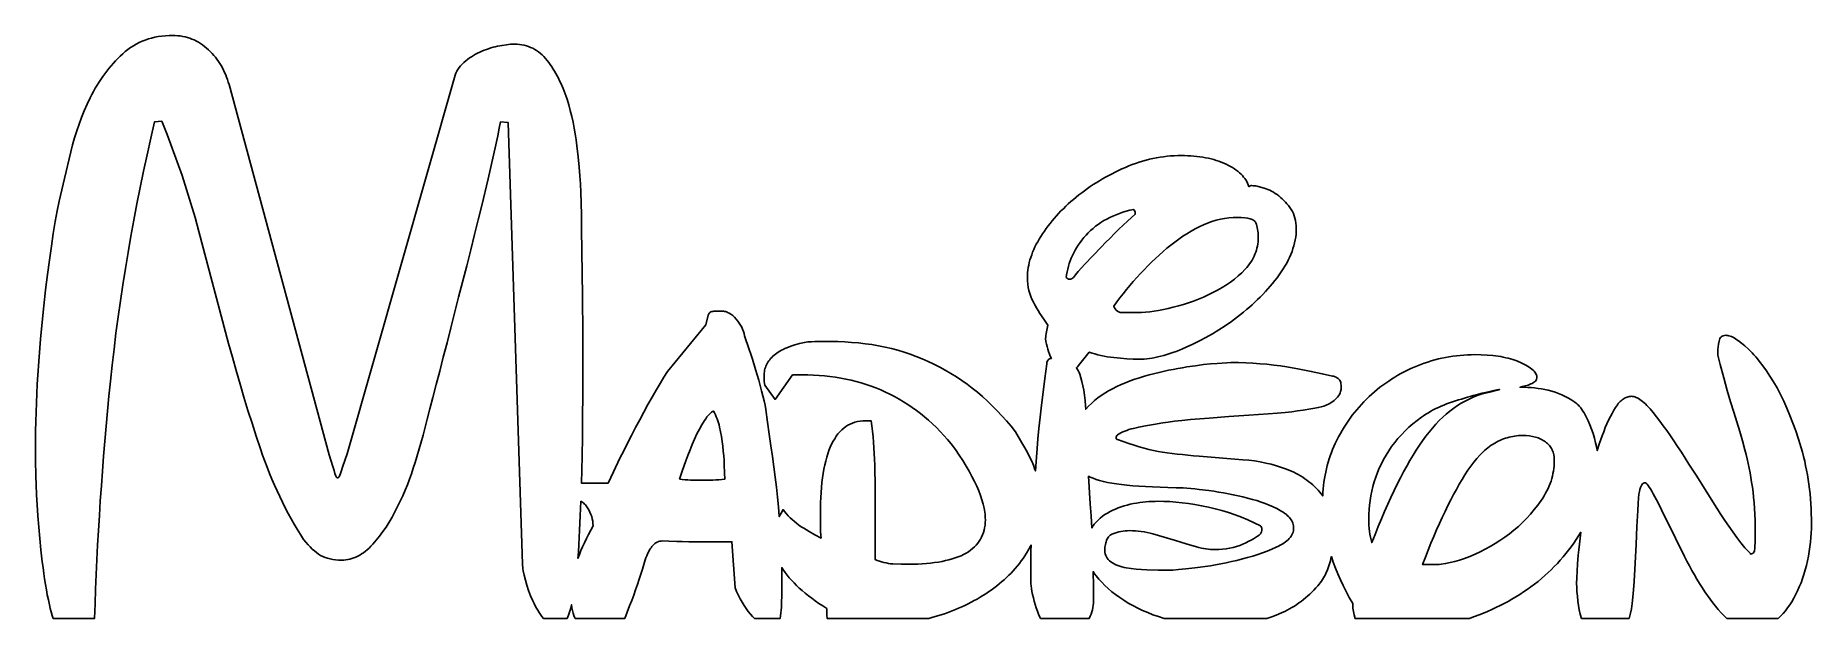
# Model space of a CAD drawing. Extents: x 19 to 240, y 15 to 88.
import ezdxf

# ---------------------------------------------------------------- set-up
doc = ezdxf.new("R2010")
doc.units = 0
doc.layers.add('CAMADA_1', color=18, linetype='CONTINUOUS')

msp = doc.modelspace()

# ---------------------------------------------------------------- linework, layer by layer
at = {"layer": 'CAMADA_1'}
for points in [[(20.72, 15.31), (20.59, 15.71), (20.48, 16.13), (20.36, 16.56), (20.26, 17.01), (20.13, 17.63), (20, 18.26), (19.88, 18.91), (19.76, 19.58), (19.65, 20.26), (19.55, 20.96), (19.46, 21.68), (19.37, 22.42), (19.2, 23.89), (19.06, 25.34), (18.93, 26.76), (18.82, 28.17), (18.73, 29.52), (18.66, 30.8), (18.61, 32.02), (18.57, 33.17), (18.54, 35.09), (18.52, 36.39), (18.53, 37.58), (18.54, 38.76), (18.57, 39.94), (18.6, 41.12), (18.64, 42.28), (18.69, 43.45), (18.75, 44.61), (18.82, 45.76), (18.98, 48.03), (19.16, 50.24), (19.35, 52.37), (19.57, 54.44), (19.79, 56.43), (20.02, 58.33), (20.26, 60.14), (20.51, 61.87), (20.75, 63.49), (21, 64.97), (21.25, 66.31), (21.5, 67.52), (22.16, 70.35), (22.94, 73.67), (23.16, 74.56), (23.4, 75.43), (23.67, 76.3), (23.96, 77.15), (24.28, 78), (24.62, 78.83), (24.98, 79.65), (25.36, 80.46), (25.57, 80.86), (25.78, 81.25), (25.99, 81.64), (26.21, 82.01), (26.44, 82.38), (26.68, 82.74), (26.92, 83.1), (27.17, 83.45), (27.43, 83.79), (27.7, 84.12), (27.97, 84.45), (28.25, 84.76), (28.53, 85.07), (28.82, 85.38), (29.12, 85.67), (29.43, 85.96), (29.74, 86.24), (30.07, 86.5), (30.4, 86.74), (30.75, 86.96), (31.1, 87.17), (31.47, 87.35), (31.84, 87.52), (32.23, 87.67), (32.63, 87.81), (33.03, 87.92), (33.45, 88.02), (33.87, 88.1), (34.31, 88.16), (34.75, 88.21), (35.21, 88.23), (35.68, 88.24), (35.99, 88.24), (36.31, 88.22), (36.62, 88.18), (36.92, 88.13), (37.22, 88.07), (37.51, 87.99), (37.8, 87.9), (38.08, 87.8), (38.36, 87.68), (38.63, 87.55), (38.89, 87.4), (39.15, 87.24), (39.41, 87.06), (39.65, 86.88), (39.9, 86.67), (40.14, 86.46), (40.37, 86.23), (40.59, 86), (40.8, 85.76), (41, 85.52), (41.2, 85.27), (41.38, 85.01), (41.56, 84.75), (41.72, 84.48), (41.88, 84.2), (42.03, 83.92), (42.16, 83.63), (42.29, 83.34), (42.41, 83.04), (42.52, 82.73), (42.62, 82.42), (42.71, 82.1), (55.21, 35.8), (55.69, 34.32), (55.85, 33.82), (55.95, 33.47), (56.03, 33.23), (56.07, 33.14), (56.11, 33.06), (56.15, 33), (56.2, 32.96), (56.25, 32.93), (56.3, 32.92), (56.34, 32.93), (56.39, 32.96), (56.44, 33), (56.48, 33.06), (56.52, 33.14), (56.57, 33.23), (56.64, 33.47), (56.75, 33.83), (56.93, 34.35), (57.49, 35.9), (70.87, 82.99), (70.95, 83.26), (71.06, 83.52), (71.18, 83.76), (71.32, 84), (71.47, 84.24), (71.65, 84.46), (71.85, 84.67), (72.06, 84.87), (72.29, 85.07), (72.52, 85.25), (72.76, 85.43), (73, 85.59), (73.25, 85.75), (73.51, 85.89), (73.77, 86.03), (74.04, 86.16), (74.32, 86.28), (74.59, 86.39), (74.87, 86.5), (75.14, 86.59), (75.42, 86.68), (75.71, 86.77), (75.99, 86.84), (76.27, 86.9), (76.83, 87.01), (77.38, 87.09), (77.9, 87.14), (78.15, 87.15), (78.4, 87.15), (78.71, 87.14), (79.01, 87.12), (79.3, 87.08), (79.59, 87.03), (79.87, 86.95), (80.14, 86.87), (80.4, 86.76), (80.66, 86.64), (80.91, 86.51), (81.15, 86.36), (81.39, 86.19), (81.62, 86.01), (81.84, 85.81), (82.06, 85.6), (82.27, 85.37), (82.47, 85.12), (82.66, 84.86), (82.85, 84.6), (83.04, 84.33), (83.22, 84.05), (83.39, 83.77), (83.56, 83.48), (83.72, 83.19), (83.88, 82.89), (84.03, 82.58), (84.18, 82.27), (84.46, 81.63), (84.71, 80.96), (84.95, 80.26), (85.16, 79.55), (85.36, 78.84), (85.54, 78.12), (85.7, 77.4), (85.85, 76.67), (85.98, 75.94), (86.09, 75.2), (86.19, 74.46), (86.34, 73.05), (86.47, 71.79), (86.57, 70.67), (86.63, 69.7), (86.68, 68.61), (86.72, 67.3), (86.75, 65.78), (86.78, 64.05), (86.88, 55.68), (86.92, 50.84), (86.93, 45.76), (86.92, 43.18), (86.9, 40.62), (86.87, 38.09), (86.83, 35.6), (86.79, 33.9), (86.75, 32.25), (86.81, 32.25), (90.08, 32.25), (90.75, 33.67), (91.57, 35.37), (92.03, 36.3), (92.5, 37.24), (92.99, 38.2), (93.51, 39.19), (94.03, 40.17), (94.55, 41.13), (95.07, 42.08), (95.59, 43), (96.1, 43.89), (96.59, 44.73), (97.06, 45.5), (97.52, 46.23), (102.28, 52.07), (102.58, 53.26), (102.68, 53.44), (102.73, 53.51), (102.79, 53.57), (102.84, 53.62), (102.9, 53.66), (102.96, 53.69), (103.02, 53.71), (103.16, 53.73), (103.31, 53.75), (103.67, 53.76), (104.26, 53.76), (104.38, 53.76), (104.51, 53.74), (104.63, 53.73), (104.75, 53.7), (104.87, 53.66), (104.98, 53.62), (105.1, 53.57), (105.22, 53.51), (105.44, 53.37), (105.67, 53.2), (105.88, 53), (106.1, 52.77), (106.3, 52.52), (106.48, 52.27), (106.64, 52.01), (106.78, 51.75), (106.9, 51.49), (107, 51.23), (107.08, 50.96), (107.14, 50.69), (107.73, 48.95), (107.93, 48.37), (108.13, 47.76), (108.52, 46.47), (108.91, 45.14), (109.27, 43.8), (109.43, 43.15), (109.58, 42.55), (109.7, 41.98), (109.81, 41.47), (110.01, 39.87), (110.21, 38.36), (110.41, 36.92), (110.61, 35.57), (110.8, 34.27), (110.97, 32.99), (111.12, 31.74), (111.25, 30.51), (111.37, 29.28), (111.47, 28.06), (111.7, 28.5), (111.95, 28.95), (112.15, 28.68), (112.37, 28.42), (112.6, 28.16), (112.84, 27.92), (113.09, 27.68), (113.36, 27.45), (113.64, 27.23), (113.93, 27.01), (114.23, 26.8), (114.55, 26.6), (114.88, 26.39), (115.22, 26.18), (115.94, 25.78), (116.71, 25.38), (116.66, 25.77), (116.63, 26.15), (116.61, 26.51), (116.61, 26.86), (116.61, 28.35), (116.61, 29.07), (116.63, 29.77), (116.66, 30.44), (116.7, 31.09), (116.75, 31.72), (116.81, 32.33), (116.88, 32.91), (116.96, 33.47), (117.05, 34.01), (117.16, 34.52), (117.28, 35.01), (117.4, 35.48), (117.54, 35.93), (117.69, 36.35), (117.85, 36.75), (118.02, 37.13), (118.2, 37.48), (118.4, 37.81), (118.6, 38.12), (118.81, 38.4), (119.04, 38.67), (119.28, 38.91), (119.53, 39.12), (119.79, 39.32), (120.06, 39.49), (120.34, 39.64), (120.63, 39.76), (120.93, 39.87), (121.25, 39.95), (121.57, 40), (121.91, 40.04), (122.26, 40.05), (122.95, 40.05), (123.05, 39.4), (123.13, 38.74), (123.2, 38.06), (123.26, 37.37), (123.31, 36.67), (123.35, 35.96), (123.38, 35.24), (123.4, 34.5), (123.44, 31.62), (123.45, 28.95), (123.45, 22.7), (123.72, 22.58), (124, 22.48), (124.27, 22.39), (124.55, 22.32), (124.83, 22.26), (125.11, 22.21), (125.39, 22.17), (125.68, 22.16), (126.73, 22.12), (127.61, 22.11), (128.2, 22.11), (128.78, 22.13), (129.33, 22.15), (129.87, 22.19), (130.38, 22.24), (130.88, 22.3), (131.36, 22.37), (131.82, 22.45), (132.26, 22.55), (132.68, 22.65), (133.09, 22.76), (133.47, 22.89), (133.84, 23.02), (134.19, 23.17), (134.51, 23.33), (134.82, 23.49), (135.12, 23.67), (135.39, 23.86), (135.64, 24.06), (135.88, 24.27), (136.09, 24.5), (136.29, 24.73), (136.47, 24.97), (136.63, 25.23), (136.77, 25.49), (136.89, 25.77), (136.99, 26.06), (137.08, 26.36), (137.14, 26.67), (137.19, 26.99), (137.22, 27.32), (137.23, 27.66), (137.22, 27.89), (137.21, 28.12), (137.19, 28.36), (137.16, 28.61), (137.12, 28.86), (137.08, 29.11), (136.96, 29.63), (136.81, 30.16), (136.63, 30.72), (136.41, 31.28), (136.16, 31.87), (135.88, 32.47), (135.56, 33.09), (135.21, 33.73), (134.83, 34.39), (134.41, 35.06), (133.96, 35.75), (133.48, 36.45), (132.97, 37.17), (132.51, 37.71), (132.06, 38.22), (131.59, 38.72), (131.11, 39.2), (130.63, 39.66), (130.14, 40.11), (129.63, 40.54), (129.12, 40.95), (128.61, 41.34), (128.08, 41.72), (127.54, 42.09), (127, 42.43), (126.45, 42.76), (125.88, 43.07), (125.31, 43.37), (124.74, 43.64), (124.15, 43.9), (123.55, 44.15), (122.95, 44.38), (122.34, 44.59), (121.72, 44.78), (121.09, 44.96), (120.45, 45.12), (119.8, 45.26), (119.15, 45.39), (118.49, 45.5), (117.81, 45.59), (117.13, 45.67), (116.45, 45.72), (115.75, 45.77), (115.04, 45.79), (114.33, 45.8), (113.14, 45.8), (110.96, 42.73), (109.67, 44.51), (109.62, 44.73), (109.59, 44.98), (109.57, 45.27), (109.57, 45.6), (109.57, 45.8), (109.59, 45.99), (109.61, 46.18), (109.65, 46.36), (109.69, 46.54), (109.75, 46.72), (109.81, 46.89), (109.88, 47.06), (109.97, 47.22), (110.06, 47.38), (110.17, 47.54), (110.28, 47.69), (110.4, 47.84), (110.54, 47.98), (110.68, 48.12), (110.83, 48.25), (111, 48.38), (111.17, 48.51), (111.35, 48.64), (111.54, 48.75), (111.75, 48.87), (111.96, 48.98), (112.18, 49.09), (112.41, 49.19), (112.91, 49.38), (113.44, 49.56), (114.01, 49.72), (114.62, 49.86), (115.06, 49.91), (115.49, 49.94), (115.91, 49.96), (116.31, 49.96), (117.9, 49.96), (118.78, 49.95), (119.66, 49.92), (120.52, 49.86), (121.38, 49.79), (122.22, 49.69), (123.06, 49.57), (123.88, 49.42), (124.69, 49.26), (125.5, 49.07), (126.29, 48.86), (127.07, 48.63), (127.84, 48.37), (128.6, 48.1), (129.34, 47.8), (130.08, 47.48), (130.81, 47.14), (131.53, 46.77), (132.23, 46.39), (132.93, 45.98), (133.61, 45.55), (134.29, 45.1), (134.95, 44.62), (135.6, 44.13), (136.24, 43.61), (136.87, 43.07), (137.49, 42.5), (138.1, 41.92), (138.7, 41.31), (139.29, 40.68), (139.87, 40.03), (140.44, 39.36), (141, 38.66), (141.81, 37.27), (142.17, 36.65), (142.48, 36.08), (142.76, 35.54), (143.02, 35.01), (143.24, 34.48), (143.42, 33.95), (143.48, 33.77), (143.61, 35.51), (143.69, 36.59), (143.8, 37.78), (143.93, 39.08), (144.08, 40.48), (144.25, 41.99), (144.44, 43.61), (144.66, 45.33), (144.9, 47.16), (144.93, 47.32), (144.97, 47.46), (145.02, 47.58), (145.09, 47.67), (145.17, 47.75), (145.26, 47.8), (145.36, 47.84), (145.48, 47.85), (145.35, 48.12), (145.23, 48.4), (145.12, 48.7), (145.02, 49), (144.94, 49.32), (144.87, 49.64), (144.81, 49.98), (144.76, 50.33), (144.77, 50.53), (144.79, 50.73), (144.82, 50.95), (144.86, 51.17), (145.06, 52.01), (144.54, 52.75), (144.06, 53.47), (143.83, 53.83), (143.62, 54.19), (143.42, 54.54), (143.23, 54.89), (143.05, 55.24), (142.9, 55.6), (142.77, 55.97), (142.67, 56.35), (142.59, 56.74), (142.53, 57.14), (142.49, 57.54), (142.48, 57.96), (142.49, 58.27), (142.51, 58.58), (142.54, 58.9), (142.59, 59.21), (142.65, 59.53), (142.72, 59.85), (142.81, 60.17), (142.9, 60.49), (143.02, 60.81), (143.14, 61.13), (143.28, 61.46), (143.43, 61.79), (143.6, 62.12), (143.77, 62.45), (143.96, 62.78), (144.17, 63.11), (144.38, 63.45), (144.61, 63.78), (144.84, 64.1), (145.08, 64.42), (145.32, 64.74), (145.58, 65.06), (145.84, 65.37), (146.11, 65.68), (146.39, 65.98), (146.68, 66.29), (146.98, 66.58), (147.28, 66.88), (147.59, 67.17), (147.91, 67.46), (148.24, 67.74), (148.58, 68.02), (148.92, 68.3), (149.27, 68.57), (149.63, 68.83), (149.99, 69.09), (150.35, 69.34), (150.72, 69.59), (151.1, 69.83), (151.48, 70.07), (151.87, 70.3), (152.26, 70.52), (152.66, 70.74), (153.06, 70.95), (153.47, 71.16), (153.88, 71.36), (154.3, 71.55), (154.73, 71.74), (155.15, 71.92), (155.58, 72.09), (156.01, 72.24), (156.45, 72.39), (156.88, 72.52), (157.31, 72.65), (157.75, 72.76), (158.18, 72.85), (158.62, 72.94), (159.06, 73.02), (159.5, 73.08), (159.94, 73.13), (160.38, 73.17), (160.83, 73.2), (161.27, 73.22), (161.72, 73.23), (162.12, 73.22), (162.52, 73.21), (162.91, 73.19), (163.29, 73.16), (163.67, 73.12), (164.04, 73.07), (164.4, 73.02), (164.75, 72.95), (165.1, 72.88), (165.44, 72.8), (165.77, 72.71), (166.09, 72.61), (166.41, 72.51), (166.72, 72.39), (167.02, 72.27), (167.32, 72.14), (167.6, 72), (167.87, 71.85), (168.13, 71.71), (168.37, 71.55), (168.59, 71.4), (168.81, 71.23), (169, 71.07), (169.19, 70.9), (169.36, 70.72), (169.51, 70.54), (169.65, 70.36), (169.78, 70.17), (169.89, 69.97), (169.99, 69.77), (170.07, 69.57), (170.14, 69.36), (170.23, 69.37), (170.26, 69.39), (170.29, 69.41), (170.32, 69.43), (170.38, 69.45), (170.45, 69.46), (170.54, 69.46), (170.69, 69.45), (170.86, 69.44), (171.03, 69.42), (171.22, 69.38), (171.63, 69.29), (172.08, 69.16), (172.31, 69.08), (172.54, 68.99), (172.77, 68.88), (173, 68.77), (173.23, 68.64), (173.46, 68.49), (173.69, 68.34), (173.91, 68.17), (174.13, 67.99), (174.34, 67.8), (174.54, 67.61), (174.74, 67.4), (174.93, 67.19), (175.11, 66.96), (175.28, 66.73), (175.45, 66.49), (175.6, 66.23), (175.73, 65.96), (175.84, 65.69), (175.93, 65.39), (176, 65.09), (176.05, 64.78), (176.08, 64.45), (176.09, 64.11), (176.08, 63.75), (176.06, 63.39), (176.02, 63.03), (175.96, 62.67), (175.88, 62.3), (175.79, 61.94), (175.68, 61.58), (175.56, 61.22), (175.42, 60.86), (175.26, 60.49), (175.08, 60.13), (174.89, 59.77), (174.68, 59.4), (174.46, 59.04), (174.22, 58.67), (173.96, 58.31), (173.69, 57.94), (173.41, 57.58), (173.13, 57.23), (172.83, 56.88), (172.53, 56.54), (172.23, 56.2), (171.91, 55.86), (171.59, 55.53), (171.26, 55.2), (170.93, 54.88), (170.58, 54.57), (170.23, 54.25), (169.87, 53.95), (169.51, 53.64), (169.13, 53.35), (168.75, 53.05), (167.98, 52.48), (167.2, 51.94), (166.41, 51.42), (165.61, 50.93), (164.8, 50.47), (163.98, 50.03), (163.15, 49.62), (162.31, 49.24), (161.89, 49.05), (161.48, 48.89), (161.08, 48.73), (160.68, 48.58), (160.29, 48.45), (159.91, 48.33), (159.53, 48.22), (159.16, 48.12), (158.8, 48.03), (158.45, 47.96), (158.1, 47.89), (157.76, 47.84), (157.42, 47.8), (157.09, 47.77), (156.77, 47.75), (156.46, 47.75), (155.71, 47.76), (154.92, 47.8), (154.12, 47.86), (153.29, 47.95), (152.87, 48), (152.46, 48.06), (152.07, 48.14), (151.68, 48.22), (151.3, 48.31), (150.93, 48.41), (150.57, 48.52), (150.22, 48.64), (148.88, 46.95), (148.75, 46.81), (148.61, 46.68), (148.75, 46.48), (148.86, 46.27), (148.95, 46.08), (149.03, 45.87), (149.18, 45.44), (149.31, 44.96), (149.43, 44.43), (149.54, 43.87), (149.62, 43.26), (149.7, 42.6), (149.75, 41.9), (149.77, 41.49), (150.11, 41.87), (150.48, 42.23), (150.87, 42.57), (151.28, 42.9), (151.7, 43.22), (152.15, 43.51), (152.62, 43.79), (153.11, 44.06), (153.65, 44.32), (154.2, 44.57), (154.76, 44.81), (155.33, 45.04), (155.91, 45.25), (156.5, 45.44), (157.11, 45.62), (157.72, 45.79), (158.94, 46.09), (160.14, 46.36), (160.72, 46.48), (161.3, 46.59), (161.87, 46.69), (162.43, 46.78), (163.5, 46.94), (164.49, 47.07), (165.39, 47.16), (166.2, 47.23), (167.4, 47.3), (167.93, 47.33), (168.87, 47.32), (169.78, 47.29), (170.68, 47.25), (171.56, 47.19), (172.43, 47.11), (173.28, 47.02), (174.11, 46.91), (174.92, 46.78), (176.49, 46.51), (177.96, 46.23), (179.34, 45.94), (180.62, 45.64), (180.74, 45.61), (180.86, 45.58), (180.97, 45.54), (181.07, 45.49), (181.16, 45.44), (181.25, 45.38), (181.34, 45.32), (181.42, 45.25), (181.48, 45.16), (181.55, 45.07), (181.6, 44.95), (181.64, 44.82), (181.67, 44.68), (181.69, 44.52), (181.71, 44.35), (181.71, 44.16), (181.68, 43.94), (181.63, 43.73), (181.56, 43.54), (181.48, 43.35), (181.38, 43.18), (181.26, 43.01), (181.12, 42.86), (180.97, 42.72), (180.81, 42.59), (180.64, 42.46), (180.46, 42.34), (180.29, 42.23), (180.11, 42.13), (179.92, 42.04), (179.73, 41.95), (179.53, 41.88), (179.21, 41.78), (178.83, 41.69), (178.39, 41.61), (177.9, 41.53), (176.97, 41.39), (176.26, 41.28), (175.55, 41.18), (174.7, 41.09), (173.71, 41.01), (172.59, 40.93), (170.18, 40.77), (167.68, 40.59), (165.22, 40.39), (162.88, 40.19), (161.8, 40.09), (160.87, 39.99), (160.07, 39.89), (159.41, 39.79), (158.25, 39.6), (157.25, 39.42), (156.41, 39.25), (155.74, 39.1), (155.45, 39.02), (155.17, 38.94), (154.9, 38.85), (154.65, 38.75), (154.41, 38.65), (154.18, 38.54), (153.96, 38.43), (153.76, 38.31), (153.67, 38.21), (153.61, 38.11), (153.57, 38.01), (153.56, 37.91), (153.57, 37.82), (153.59, 37.79), (153.61, 37.76), (153.63, 37.74), (153.67, 37.72), (153.76, 37.71), (154.46, 37.45), (155.15, 37.21), (155.81, 36.99), (156.46, 36.79), (157.08, 36.62), (157.68, 36.47), (158.26, 36.33), (158.81, 36.22), (159.37, 36.13), (159.95, 36.04), (160.56, 35.95), (161.19, 35.88), (161.85, 35.81), (162.53, 35.74), (163.24, 35.68), (163.97, 35.63), (169.42, 35.18), (170.16, 35.11), (170.88, 35.02), (171.58, 34.9), (172.27, 34.76), (172.94, 34.6), (173.6, 34.42), (174.24, 34.22), (174.87, 33.99), (175.18, 33.87), (175.48, 33.74), (175.77, 33.61), (176.06, 33.46), (176.34, 33.31), (176.62, 33.15), (176.89, 32.98), (177.15, 32.8), (177.41, 32.62), (177.66, 32.43), (177.9, 32.23), (178.14, 32.02), (178.38, 31.81), (178.6, 31.59), (178.82, 31.36), (179.04, 31.12), (179.22, 30.89), (179.4, 30.65), (179.42, 31.09), (179.46, 31.52), (179.5, 31.96), (179.55, 32.38), (179.61, 32.81), (179.69, 33.23), (179.77, 33.64), (179.86, 34.05), (179.97, 34.46), (180.08, 34.87), (180.2, 35.27), (180.34, 35.67), (180.48, 36.06), (180.63, 36.45), (180.8, 36.83), (180.97, 37.22), (181.17, 37.63), (181.38, 38.04), (181.6, 38.45), (181.83, 38.85), (182.06, 39.24), (182.31, 39.62), (182.56, 39.99), (182.82, 40.36), (183.09, 40.73), (183.36, 41.08), (183.65, 41.43), (183.94, 41.77), (184.24, 42.1), (184.54, 42.43), (184.86, 42.75), (185.19, 43.07), (185.52, 43.37), (185.85, 43.67), (186.2, 43.96), (186.55, 44.24), (186.9, 44.51), (187.27, 44.77), (187.64, 45.02), (188.01, 45.27), (188.39, 45.51), (188.78, 45.74), (189.17, 45.96), (189.57, 46.17), (189.98, 46.37), (190.39, 46.57), (190.81, 46.75), (191.23, 46.93), (191.66, 47.1), (192.09, 47.26), (192.53, 47.4), (192.96, 47.54), (193.4, 47.66), (193.85, 47.78), (194.29, 47.88), (194.74, 47.97), (195.19, 48.05), (195.64, 48.12), (196.1, 48.18), (196.56, 48.23), (197.02, 48.27), (197.48, 48.3), (197.95, 48.31), (198.42, 48.32), (199.2, 48.31), (199.94, 48.27), (200.65, 48.21), (201.32, 48.12), (201.64, 48.07), (201.96, 48.01), (202.27, 47.94), (202.57, 47.87), (202.86, 47.8), (203.14, 47.71), (203.41, 47.62), (203.67, 47.53), (204.26, 47.26), (204.52, 47.12), (204.76, 46.99), (204.98, 46.86), (205.18, 46.74), (205.37, 46.61), (205.53, 46.49), (205.68, 46.36), (205.8, 46.24), (205.91, 46.12), (206, 46), (206.07, 45.89), (206.11, 45.77), (206.14, 45.66), (206.15, 45.54), (206.14, 45.4), (206.11, 45.26), (206.05, 45.14), (205.97, 45.02), (205.86, 44.92), (205.73, 44.82), (205.58, 44.73), (205.41, 44.65), (205.05, 44.51), (204.7, 44.4), (204.38, 44.32), (204.07, 44.25), (204.17, 44.25), (204.59, 44.25), (205.02, 44.23), (205.44, 44.2), (205.87, 44.16), (206.3, 44.1), (206.73, 44.03), (207.16, 43.95), (207.59, 43.86), (208.02, 43.75), (208.45, 43.62), (208.87, 43.46), (209.29, 43.29), (209.7, 43.09), (210.11, 42.87), (210.51, 42.63), (210.91, 42.37), (211.06, 42.26), (211.21, 42.14), (211.35, 42), (211.49, 41.84), (211.64, 41.66), (211.78, 41.47), (211.91, 41.26), (212.05, 41.03), (212.32, 40.55), (212.56, 40.05), (212.79, 39.54), (212.99, 39), (213.18, 38.45), (213.35, 37.87), (213.5, 37.28), (213.64, 36.67), (213.7, 36.32), (213.99, 37.25), (214.31, 38.15), (214.51, 38.68), (214.71, 39.19), (214.91, 39.67), (215.12, 40.13), (215.34, 40.57), (215.55, 40.97), (215.77, 41.36), (215.99, 41.72), (216.22, 42.04), (216.33, 42.19), (216.45, 42.33), (216.57, 42.45), (216.69, 42.56), (216.81, 42.67), (216.93, 42.76), (217.06, 42.84), (217.18, 42.91), (217.31, 42.97), (217.44, 43.02), (217.57, 43.06), (217.7, 43.08), (217.84, 43.1), (217.97, 43.11), (218.11, 43.1), (218.26, 43.07), (218.4, 43.03), (218.55, 42.98), (218.71, 42.91), (218.87, 42.82), (219.03, 42.72), (219.2, 42.6), (219.37, 42.46), (219.55, 42.31), (219.73, 42.15), (219.92, 41.96), (220.11, 41.76), (220.3, 41.55), (220.7, 41.07), (221.11, 40.55), (221.53, 40), (221.96, 39.42), (222.4, 38.82), (222.84, 38.18), (223.29, 37.52), (223.75, 36.83), (224.22, 36.12), (225.17, 34.63), (226.14, 33.11), (228.14, 29.92), (228.64, 29.11), (229.15, 28.33), (229.65, 27.58), (230.16, 26.85), (230.66, 26.14), (231.16, 25.46), (231.65, 24.8), (232.15, 24.17), (232.49, 23.82), (232.72, 23.58), (232.84, 23.43), (232.86, 23.39), (232.85, 23.38), (232.84, 23.38), (232.96, 23.39), (233.06, 23.42), (233.15, 23.47), (233.23, 23.54), (233.29, 23.63), (233.34, 23.74), (233.37, 23.87), (233.39, 24.02), (233.41, 24.38), (233.43, 24.83), (233.44, 25.95), (233.43, 26.78), (233.42, 27.58), (233.39, 28.35), (233.35, 29.09), (233.3, 29.8), (233.24, 30.48), (233.17, 31.13), (233.09, 31.75), (233, 32.36), (232.9, 32.96), (232.8, 33.55), (232.68, 34.13), (232.56, 34.71), (232.43, 35.29), (232.3, 35.85), (232.15, 36.41), (231.84, 37.54), (231.51, 38.71), (231.15, 39.9), (230.76, 41.12), (230.36, 42.42), (229.95, 43.85), (229.52, 45.4), (229.08, 47.07), (228.78, 48.26), (228.78, 48.66), (228.79, 48.96), (228.82, 49.29), (228.86, 49.63), (228.93, 50), (228.97, 50.17), (229.04, 50.32), (229.12, 50.45), (229.21, 50.55), (229.33, 50.63), (229.46, 50.69), (229.61, 50.73), (229.77, 50.74), (229.9, 50.73), (230.03, 50.71), (230.17, 50.68), (230.32, 50.63), (230.47, 50.57), (230.63, 50.5), (230.8, 50.41), (230.97, 50.31), (231.15, 50.19), (231.34, 50.06), (231.73, 49.76), (232.15, 49.41), (232.6, 49), (232.83, 48.78), (233.05, 48.55), (233.28, 48.31), (233.51, 48.05), (233.73, 47.78), (233.96, 47.51), (234.41, 46.92), (234.85, 46.29), (235.29, 45.62), (235.73, 44.91), (236.17, 44.15), (236.38, 43.75), (236.59, 43.35), (237.01, 42.51), (237.4, 41.63), (237.79, 40.71), (238.16, 39.76), (238.52, 38.77), (238.86, 37.73), (239.19, 36.66), (239.35, 36.11), (239.49, 35.56), (239.63, 35), (239.75, 34.43), (239.87, 33.86), (239.98, 33.28), (240.07, 32.69), (240.16, 32.1), (240.23, 31.5), (240.3, 30.9), (240.35, 30.29), (240.4, 29.67), (240.43, 29.05), (240.46, 28.42), (240.47, 27.79), (240.48, 27.14), (240.47, 26.57), (240.45, 26), (240.41, 25.43), (240.35, 24.85), (240.28, 24.27), (240.2, 23.7), (240.1, 23.12), (239.98, 22.53), (239.85, 21.96), (239.7, 21.39), (239.54, 20.84), (239.36, 20.3), (239.17, 19.78), (238.96, 19.26), (238.74, 18.76), (238.5, 18.27), (238.26, 17.84), (238.02, 17.42), (237.76, 17.03), (237.5, 16.65), (237.22, 16.29), (236.93, 15.95), (236.62, 15.62), (236.31, 15.32), (229.89, 15.32), (229.54, 15.67), (229.18, 16.04), (228.83, 16.43), (228.48, 16.84), (228.14, 17.27), (227.81, 17.72), (227.47, 18.18), (227.14, 18.67), (226.81, 19.18), (226.48, 19.71), (226.16, 20.24), (225.84, 20.79), (225.53, 21.34), (225.22, 21.91), (224.92, 22.49), (224.62, 23.08), (223.48, 25.37), (222.44, 27.49), (221.96, 28.47), (221.51, 29.36), (221.09, 30.18), (220.7, 30.91), (220.52, 31.24), (220.36, 31.52), (220.21, 31.76), (220.07, 31.95), (219.95, 32.1), (219.84, 32.21), (219.74, 32.28), (219.7, 32.29), (219.66, 32.3), (219.61, 32.3), (219.56, 32.28), (219.51, 32.26), (219.47, 32.23), (219.38, 32.15), (219.29, 32.03), (219.2, 31.87), (219.12, 31.69), (219.04, 31.46), (218.97, 31.21), (218.92, 30.87), (218.87, 30.37), (218.82, 29.68), (218.77, 28.83), (218.67, 26.82), (218.57, 24.57), (218.46, 22.22), (218.32, 19.96), (218.24, 18.91), (218.16, 17.99), (218.07, 17.2), (217.97, 16.54), (217.86, 16), (217.69, 15.32), (211.74, 15.32), (211.58, 15.85), (211.46, 16.38), (211.36, 16.93), (211.28, 17.48), (211.22, 18.12), (211.17, 18.71), (211.14, 19.24), (211.13, 19.71), (211.15, 20.41), (211.18, 21.23), (211.25, 22.17), (211.33, 23.23), (211.4, 23.92), (211.47, 24.63), (211.56, 25.36), (211.65, 26.11), (211.37, 25.64), (211.07, 25.18), (210.77, 24.73), (210.45, 24.29), (210.13, 23.86), (209.79, 23.43), (209.45, 23.01), (209.09, 22.6), (208.72, 22.2), (208.34, 21.81), (207.96, 21.42), (207.56, 21.05), (207.15, 20.68), (206.73, 20.32), (206.3, 19.96), (205.86, 19.62), (205.41, 19.28), (204.95, 18.96), (204.49, 18.64), (204.02, 18.33), (203.54, 18.03), (203.05, 17.74), (202.56, 17.46), (202.06, 17.19), (201.56, 16.93), (201.05, 16.68), (200.53, 16.43), (200, 16.2), (199.47, 15.97), (198.93, 15.76), (198.38, 15.55), (197.83, 15.36), (197.72, 15.32), (183.44, 15.31), (183.32, 15.77), (183.27, 15.99), (183.23, 16.2), (183.19, 16.41), (183.17, 16.61), (183.16, 16.8), (183.15, 16.99), (183.15, 17.19), (182.72, 17.94), (182.32, 18.69), (181.94, 19.43), (181.6, 20.17), (181.27, 20.9), (180.98, 21.63), (180.72, 22.35), (180.48, 23.07), (180.42, 22.8), (180.35, 22.53), (180.28, 22.27), (180.21, 22.01), (180.12, 21.76), (180.03, 21.52), (179.94, 21.28), (179.84, 21.05), (179.73, 20.83), (179.61, 20.61), (179.49, 20.4), (179.36, 20.19), (179.23, 19.99), (179.09, 19.79), (178.94, 19.6), (178.79, 19.42), (178.54, 19.15), (178.3, 18.88), (178.04, 18.62), (177.78, 18.37), (177.52, 18.13), (177.25, 17.9), (176.98, 17.68), (176.71, 17.46), (176.42, 17.26), (176.14, 17.06), (175.85, 16.87), (175.55, 16.69), (175.25, 16.52), (174.95, 16.35), (174.64, 16.2), (174.33, 16.05), (173.85, 15.84), (173.38, 15.65), (172.91, 15.48), (172.43, 15.32), (159.57, 15.32), (158.86, 15.55), (158.18, 15.79), (157.52, 16.05), (156.89, 16.33), (156.27, 16.62), (155.67, 16.93), (155.1, 17.25), (154.55, 17.59), (154.02, 17.94), (153.51, 18.3), (153.04, 18.67), (152.59, 19.05), (152.17, 19.44), (151.78, 19.84), (151.41, 20.24), (151.08, 20.66), (150.88, 20.92), (150.71, 21.19), (150.74, 19.35), (150.75, 17.52), (150.74, 17.24), (150.71, 16.96), (150.67, 16.68), (150.61, 16.41), (150.54, 16.13), (150.45, 15.86), (150.34, 15.59), (150.22, 15.32), (144.14, 15.32), (144.05, 15.48), (143.89, 15.86), (143.73, 16.25), (143.59, 16.66), (143.46, 17.07), (143.34, 17.49), (143.24, 17.9), (143.14, 18.31), (143.06, 18.71), (143, 19.08), (142.95, 19.4), (142.92, 19.67), (142.91, 19.9), (142.91, 22.92), (142.92, 23.72), (142.94, 24.49), (142.81, 24.24), (142.68, 23.99), (142.38, 23.49), (142.17, 23.16), (141.95, 22.84), (141.71, 22.52), (141.48, 22.2), (141.23, 21.89), (140.97, 21.59), (140.71, 21.29), (140.44, 21), (140.16, 20.72), (139.87, 20.44), (139.57, 20.16), (139.27, 19.9), (138.96, 19.64), (138.64, 19.38), (138.31, 19.13), (137.97, 18.88), (137.63, 18.65), (137.28, 18.41), (136.92, 18.19), (136.57, 17.97), (136.2, 17.75), (135.83, 17.55), (135.45, 17.34), (135.07, 17.15), (134.68, 16.96), (134.29, 16.78), (133.89, 16.6), (133.49, 16.43), (133.08, 16.27), (132.67, 16.11), (132.25, 15.96), (131.83, 15.81), (131.4, 15.67), (130.98, 15.55), (130.56, 15.43), (130.15, 15.32), (117.45, 15.32), (117.41, 15.73), (117.4, 16.16), (117.4, 16.55), (116.91, 16.88), (116.43, 17.2), (115.97, 17.52), (115.54, 17.85), (115.12, 18.17), (114.72, 18.49), (114.34, 18.81), (113.98, 19.13), (113.64, 19.45), (113.32, 19.78), (113.01, 20.1), (112.73, 20.42), (112.46, 20.74), (112.22, 21.06), (111.99, 21.38), (111.79, 21.69), (111.8, 20.35), (111.78, 18.16), (111.77, 17.35), (111.75, 16.73), (111.72, 16.36), (111.69, 16.01), (111.65, 15.66), (111.6, 15.32), (108.39, 15.32), (108.13, 15.56), (107.88, 15.84), (107.6, 16.18), (107.33, 16.55), (107.07, 16.93), (106.83, 17.34), (106.59, 17.76), (106.37, 18.21), (106.15, 18.68), (105.95, 19.16), (105.55, 24.91), (102.38, 24.91), (100.16, 24.92), (99.32, 24.94), (98.66, 24.96), (97.66, 25), (96.93, 25.01), (96.7, 25), (96.53, 24.99), (96.4, 24.95), (96.36, 24.93), (96.33, 24.91), (96.2, 24.85), (96.06, 24.78), (95.94, 24.69), (95.81, 24.59), (95.69, 24.46), (95.57, 24.33), (95.45, 24.17), (95.34, 24.01), (95.23, 23.82), (95.12, 23.62), (95.02, 23.41), (94.92, 23.17), (94.82, 22.92), (94.73, 22.66), (94.63, 22.38), (94.55, 22.09), (94.37, 21.47), (94.17, 20.85), (93.97, 20.22), (93.75, 19.57), (93.52, 18.91), (93.28, 18.25), (93.03, 17.57), (92.76, 16.88), (92.17, 15.32), (85.98, 15.32), (85.89, 15.5), (85.82, 15.69), (85.72, 16), (85.64, 16.32), (85.56, 16.67), (85.51, 17.03), (85.41, 16.62), (85.29, 16.22), (85.22, 15.98), (85.14, 15.75), (85.05, 15.53), (84.95, 15.32), (82.01, 15.32), (81.82, 15.56), (81.63, 15.81), (81.46, 16.07), (81.29, 16.34), (81.13, 16.62), (80.97, 16.9), (80.83, 17.2), (80.68, 17.51), (80.4, 18.17), (80.15, 18.83), (79.93, 19.49), (79.74, 20.13), (79.59, 20.74), (79.48, 21.27), (79.44, 21.51), (79.42, 21.73), (79.4, 21.93), (79.4, 22.12), (77.61, 77.34), (76.62, 77.44), (76.49, 76.66), (76.31, 75.7), (76.07, 74.57), (75.78, 73.27), (75.08, 70.31), (74.29, 66.98), (73.86, 65.19), (73.4, 63.33), (72.91, 61.42), (72.41, 59.44), (71.39, 55.49), (70.42, 51.66), (69.96, 49.81), (69.49, 48.01), (69.04, 46.26), (68.59, 44.57), (68.17, 42.98), (67.8, 41.54), (67.47, 40.23), (67.2, 39.07), (66.98, 38.25), (66.69, 37.26), (65.96, 34.81), (65.74, 34.11), (65.51, 33.42), (65.26, 32.73), (65, 32.04), (64.71, 31.36), (64.42, 30.67), (64.11, 29.99), (63.78, 29.31), (63.44, 28.64), (63.08, 27.99), (62.71, 27.37), (62.33, 26.76), (61.93, 26.19), (61.52, 25.63), (61.1, 25.1), (60.66, 24.6), (60.43, 24.36), (60.21, 24.13), (59.98, 23.92), (59.75, 23.73), (59.51, 23.55), (59.28, 23.39), (59.04, 23.24), (58.8, 23.11), (58.56, 22.99), (58.31, 22.89), (58.06, 22.81), (57.81, 22.74), (57.56, 22.68), (57.31, 22.64), (57.05, 22.62), (56.79, 22.61), (56.4, 22.62), (56.03, 22.65), (55.68, 22.7), (55.34, 22.76), (55.02, 22.85), (54.72, 22.95), (54.43, 23.07), (54.16, 23.21), (53.9, 23.37), (53.64, 23.56), (53.38, 23.77), (53.11, 24), (52.84, 24.26), (52.58, 24.55), (52.3, 24.86), (52.03, 25.19), (51.63, 25.83), (51.23, 26.47), (50.85, 27.13), (50.47, 27.8), (50.1, 28.47), (49.74, 29.16), (49.39, 29.85), (49.05, 30.56), (48.71, 31.27), (48.39, 32), (48.07, 32.73), (47.77, 33.47), (47.47, 34.23), (47.18, 34.99), (46.9, 35.76), (46.63, 36.54), (46.1, 38.13), (45.58, 39.73), (45.07, 41.35), (44.57, 42.99), (44.08, 44.64), (43.6, 46.32), (43.13, 48.01), (42.66, 49.73), (38.95, 63.71), (38.46, 65.47), (37.95, 67.23), (37.41, 68.97), (36.84, 70.71), (36.24, 72.43), (35.62, 74.14), (34.97, 75.85), (34.29, 77.54), (33.39, 77.44), (32.92, 75.38), (32.46, 73.33), (32.02, 71.28), (31.6, 69.24), (31.2, 67.2), (30.81, 65.16), (30.44, 63.13), (30.09, 61.1), (29.75, 59.08), (29.43, 57.06), (29.13, 55.04), (28.85, 53.03), (28.58, 51.02), (28.34, 49.02), (28.11, 47.02), (27.89, 45.02), (27.7, 43.13), (27.52, 41.25), (27.35, 39.37), (27.19, 37.49), (27.03, 35.62), (26.89, 33.76), (26.75, 31.89), (26.62, 30.04), (26.5, 28.18), (26.39, 26.33), (26.29, 24.49), (26.19, 22.64), (26.11, 20.81), (26.03, 18.97), (25.96, 17.14), (25.91, 15.32)], [(147.34, 57.96), (147.44, 57.87), (147.54, 57.81), (147.64, 57.77), (147.74, 57.76), (147.88, 57.77), (148.01, 57.81), (148.13, 57.87), (148.23, 57.96), (148.51, 58.32), (148.84, 58.73), (149.23, 59.17), (149.67, 59.64), (151.7, 61.78), (152.25, 62.34), (152.81, 62.9), (153.37, 63.46), (153.93, 64.01), (155.01, 65.02), (155.97, 65.89), (155.97, 65.99), (155.95, 66.13), (155.92, 66.26), (155.85, 66.38), (155.77, 66.49), (155.3, 66.38), (154.85, 66.26), (154.41, 66.13), (153.98, 65.99), (153.57, 65.83), (153.16, 65.66), (152.77, 65.48), (152.4, 65.28), (152.03, 65.08), (151.68, 64.85), (151.34, 64.62), (151.01, 64.38), (150.69, 64.12), (150.39, 63.84), (150.1, 63.56), (149.82, 63.26), (149.55, 62.96), (149.3, 62.65), (149.07, 62.34), (148.85, 62.02), (148.64, 61.7), (148.45, 61.38), (148.27, 61.05), (148.11, 60.72), (147.96, 60.39), (147.83, 60.05), (147.71, 59.71), (147.61, 59.37), (147.52, 59.02), (147.44, 58.67), (147.38, 58.32)], [(153.29, 54.39), (153.29, 54.34), (153.31, 54.28), (153.36, 54.17), (153.46, 54.04), (153.59, 53.89), (153.73, 53.76), (153.86, 53.67), (153.98, 53.62), (154.03, 53.6), (154.08, 53.6), (156.26, 53.6), (156.74, 53.61), (157.25, 53.64), (157.77, 53.69), (158.32, 53.76), (158.89, 53.85), (159.48, 53.96), (160.09, 54.09), (160.72, 54.24), (161.37, 54.41), (162, 54.6), (162.63, 54.8), (163.25, 55.02), (163.87, 55.26), (164.48, 55.51), (165.08, 55.79), (165.68, 56.08), (166.26, 56.38), (166.82, 56.7), (167.36, 57.04), (167.87, 57.4), (168.36, 57.78), (168.83, 58.17), (169.28, 58.57), (169.7, 59), (169.89, 59.22), (170.08, 59.44), (170.25, 59.67), (170.41, 59.9), (170.56, 60.14), (170.69, 60.38), (170.81, 60.62), (170.92, 60.87), (171.02, 61.12), (171.1, 61.38), (171.17, 61.64), (171.23, 61.91), (171.27, 62.18), (171.31, 62.45), (171.33, 62.73), (171.33, 63.02), (171.33, 63.28), (171.31, 63.54), (171.29, 63.78), (171.26, 64.01), (171.22, 64.22), (171.16, 64.43), (171.1, 64.62), (171.03, 64.8), (170.99, 64.88), (170.93, 64.96), (170.86, 65.04), (170.78, 65.1), (170.68, 65.17), (170.57, 65.22), (170.45, 65.27), (170.32, 65.32), (170.17, 65.36), (170, 65.4), (169.64, 65.45), (169.22, 65.48), (168.75, 65.49), (168.21, 65.48), (167.67, 65.43), (167.13, 65.36), (166.6, 65.26), (166.07, 65.13), (165.54, 64.96), (165.01, 64.77), (164.49, 64.55), (163.97, 64.31), (163.46, 64.04), (162.94, 63.75), (162.43, 63.45), (161.93, 63.12), (161.42, 62.78), (160.92, 62.41), (160.43, 62.02), (159.93, 61.62), (159.44, 61.21), (158.96, 60.78), (158.48, 60.34), (158.01, 59.89), (157.54, 59.42), (157.07, 58.94), (156.61, 58.45), (156.16, 57.96), (155.71, 57.46), (155.28, 56.95), (154.86, 56.45), (154.45, 55.94), (154.05, 55.43), (153.67, 54.91)], [(199.21, 43.36), (200.25, 43.64), (201.2, 43.86), (201.37, 43.93), (201.44, 43.95), (201.49, 43.96), (201.15, 43.9), (200.8, 43.83), (200.45, 43.75), (200.11, 43.66), (199.32, 43.5), (198.57, 43.31), (198.2, 43.21), (197.84, 43.1), (197.48, 42.99), (197.13, 42.87), (196.74, 42.76), (196.35, 42.66), (195.97, 42.54), (195.6, 42.42), (195.24, 42.29), (194.88, 42.16), (194.54, 42.02), (194.19, 41.88), (193.86, 41.72), (193.53, 41.57), (193.21, 41.4), (192.9, 41.23), (192.6, 41.05), (192.3, 40.87), (192.01, 40.68), (191.73, 40.49), (191.18, 40.08), (190.66, 39.66), (190.16, 39.23), (189.68, 38.78), (189.23, 38.31), (188.8, 37.83), (188.39, 37.33), (188.01, 36.82), (187.65, 36.29), (187.32, 35.76), (187.01, 35.22), (186.72, 34.68), (186.46, 34.12), (186.23, 33.56), (186.02, 32.99), (185.83, 32.41), (185.67, 31.83), (185.53, 31.25), (185.41, 30.67), (185.31, 30.09), (185.23, 29.51), (185.18, 28.94), (185.15, 28.37), (185.14, 27.8), (185.14, 27.38), (185.16, 26.98), (185.19, 26.59), (185.23, 26.21), (185.29, 25.85), (185.36, 25.49), (185.44, 25.15), (185.53, 24.82), (185.93, 25.84), (186.33, 26.82), (186.72, 27.78), (187.12, 28.71), (187.52, 29.6), (187.91, 30.47), (188.31, 31.31), (188.7, 32.12), (189.1, 32.9), (189.5, 33.66), (189.89, 34.38), (190.29, 35.08), (190.69, 35.74), (191.08, 36.38), (191.48, 36.98), (191.88, 37.56), (192.28, 38.11), (192.69, 38.64), (193.1, 39.14), (193.53, 39.62), (193.96, 40.07), (194.4, 40.49), (194.84, 40.89), (195.3, 41.27), (195.76, 41.62), (196.23, 41.94), (196.71, 42.24), (197.19, 42.52), (197.69, 42.77), (198.19, 42.99), (198.7, 43.19)], [(99.01, 32.74), (99.35, 32.7), (99.7, 32.67), (100.05, 32.65), (100.4, 32.64), (103.17, 32.64), (103.56, 32.65), (103.94, 32.67), (104.3, 32.7), (104.66, 32.74), (104.65, 33.54), (104.61, 34.53), (104.58, 35.08), (104.53, 35.66), (104.48, 36.25), (104.41, 36.86), (104.33, 37.47), (104.24, 38.07), (104.13, 38.66), (104.01, 39.24), (103.95, 39.52), (103.87, 39.79), (103.79, 40.06), (103.7, 40.31), (103.61, 40.56), (103.5, 40.81), (103.39, 41.04), (103.27, 41.27), (103.14, 41.21), (103.01, 41.12), (102.88, 41.01), (102.74, 40.87), (102.59, 40.71), (102.44, 40.53), (102.29, 40.31), (102.13, 40.08), (101.81, 39.56), (101.5, 39), (101.19, 38.4), (100.89, 37.75), (100.6, 37.08), (100.32, 36.4), (100.05, 35.71), (99.8, 35.02), (99.35, 33.76)], [(204.37, 38.21), (204.12, 38.2), (203.88, 38.19), (203.63, 38.17), (203.39, 38.14), (203.16, 38.1), (202.92, 38.05), (202.69, 38), (202.45, 37.93), (202.22, 37.86), (202, 37.78), (201.77, 37.69), (201.55, 37.59), (201.33, 37.49), (201.11, 37.37), (200.89, 37.25), (200.68, 37.12), (200.46, 36.98), (200.25, 36.83), (200.04, 36.67), (199.84, 36.5), (199.63, 36.33), (199.43, 36.15), (199.23, 35.95), (199.03, 35.75), (198.64, 35.33), (198.26, 34.87), (197.89, 34.37), (197.53, 33.85), (197.17, 33.29), (196.81, 32.71), (196.45, 32.1), (196.1, 31.47), (195.74, 30.82), (195.39, 30.14), (195.03, 29.44), (194.68, 28.71), (194.33, 27.97), (193.97, 27.19), (193.62, 26.39), (193.27, 25.57), (192.92, 24.73), (192.57, 23.86), (192.22, 22.97), (191.88, 22.05), (193.17, 22.05), (193.42, 22.05), (193.67, 22.06), (193.93, 22.08), (194.2, 22.11), (194.74, 22.19), (195.31, 22.31), (195.9, 22.45), (196.5, 22.63), (197.13, 22.84), (197.78, 23.09), (198.43, 23.36), (199.07, 23.66), (199.7, 23.97), (200.33, 24.32), (200.94, 24.68), (201.55, 25.07), (202.15, 25.48), (202.73, 25.91), (203.3, 26.37), (203.85, 26.84), (204.38, 27.34), (204.89, 27.85), (205.37, 28.38), (205.84, 28.93), (206.28, 29.49), (206.7, 30.08), (206.9, 30.38), (207.08, 30.68), (207.25, 30.98), (207.41, 31.28), (207.56, 31.58), (207.7, 31.89), (207.82, 32.2), (207.93, 32.51), (208.02, 32.82), (208.1, 33.13), (208.17, 33.44), (208.23, 33.76), (208.28, 34.08), (208.31, 34.39), (208.33, 34.71), (208.33, 35.03), (208.33, 35.23), (208.32, 35.42), (208.3, 35.6), (208.27, 35.78), (208.23, 35.95), (208.18, 36.11), (208.13, 36.27), (208.06, 36.42), (207.99, 36.57), (207.91, 36.71), (207.82, 36.84), (207.72, 36.97), (207.61, 37.09), (207.5, 37.2), (207.38, 37.31), (207.24, 37.41), (207.1, 37.51), (206.96, 37.6), (206.81, 37.68), (206.66, 37.76), (206.49, 37.83), (206.33, 37.9), (206.16, 37.96), (205.98, 38.01), (205.61, 38.1), (205.22, 38.16), (204.8, 38.19)], [(150.52, 26.63), (150.44, 28.14), (150.35, 29.66), (150.14, 33.1), (150.34, 33), (150.69, 32.85), (151.08, 32.7), (151.51, 32.57), (151.98, 32.44), (152.49, 32.33), (153.04, 32.23), (153.63, 32.14), (154.25, 32.06), (154.92, 31.99), (155.65, 31.92), (156.42, 31.87), (157.25, 31.81), (158.13, 31.77), (159.07, 31.73), (160.05, 31.69), (161.09, 31.66), (161.5, 31.66), (161.94, 31.64), (162.41, 31.62), (162.9, 31.58), (163.42, 31.53), (163.97, 31.47), (165.16, 31.32), (165.77, 31.23), (166.39, 31.13), (167, 31.02), (167.61, 30.91), (168.22, 30.79), (168.82, 30.66), (169.42, 30.52), (170.01, 30.38), (170.6, 30.22), (171.16, 30.06), (171.7, 29.88), (172.22, 29.69), (172.72, 29.5), (173.19, 29.29), (173.65, 29.07), (174.08, 28.84), (174.28, 28.72), (174.47, 28.6), (174.65, 28.47), (174.82, 28.35), (174.97, 28.22), (175.11, 28.08), (175.23, 27.95), (175.34, 27.81), (175.44, 27.67), (175.53, 27.53), (175.6, 27.38), (175.66, 27.23), (175.7, 27.08), (175.74, 26.92), (175.76, 26.77), (175.76, 26.61), (175.76, 26.44), (175.73, 26.27), (175.69, 26.1), (175.63, 25.94), (175.55, 25.78), (175.46, 25.62), (175.35, 25.47), (175.22, 25.32), (175.07, 25.17), (174.91, 25.03), (174.73, 24.89), (174.54, 24.75), (174.32, 24.61), (174.09, 24.48), (173.85, 24.35), (173.58, 24.23), (173.03, 23.99), (172.46, 23.75), (171.87, 23.53), (171.27, 23.32), (170.64, 23.13), (170, 22.94), (169.35, 22.76), (168.68, 22.59), (168, 22.44), (167.33, 22.29), (166.66, 22.16), (166, 22.04), (165.35, 21.92), (164.7, 21.82), (164.06, 21.73), (163.42, 21.65), (162.27, 21.52), (161.35, 21.43), (160.66, 21.37), (160.2, 21.35), (158.81, 21.37), (157.42, 21.4), (156.74, 21.44), (156.09, 21.49), (155.45, 21.56), (154.85, 21.65), (154.56, 21.71), (154.28, 21.77), (154.02, 21.85), (153.77, 21.94), (153.53, 22.03), (153.31, 22.14), (153.11, 22.26), (152.91, 22.39), (152.74, 22.54), (152.59, 22.69), (152.46, 22.85), (152.36, 23.03), (152.27, 23.21), (152.22, 23.41), (152.18, 23.61), (152.17, 23.83), (152.17, 24.04), (152.18, 24.23), (152.2, 24.42), (152.23, 24.59), (152.27, 24.76), (152.31, 24.91), (152.36, 25.06), (152.42, 25.2), (152.48, 25.32), (152.56, 25.44), (152.64, 25.54), (152.73, 25.64), (152.82, 25.72), (152.93, 25.79), (153.04, 25.86), (153.16, 25.91), (153.41, 26.01), (153.66, 26.09), (153.92, 26.16), (154.18, 26.21), (154.44, 26.25), (154.7, 26.29), (154.97, 26.3), (155.24, 26.31), (155.61, 26.3), (155.98, 26.29), (156.35, 26.25), (156.72, 26.21), (157.08, 26.16), (157.45, 26.09), (157.81, 26.01), (158.17, 25.91), (158.88, 25.71), (159.59, 25.51), (160.3, 25.29), (160.99, 25.07), (162.34, 24.65), (163.62, 24.28), (163.93, 24.2), (164.23, 24.13), (164.53, 24.07), (164.82, 24.02), (165.11, 23.98), (165.39, 23.95), (165.67, 23.94), (165.95, 23.93), (166.42, 23.94), (166.87, 23.97), (167.32, 24.03), (167.76, 24.1), (168.19, 24.2), (168.61, 24.32), (169.02, 24.46), (169.42, 24.63), (169.8, 24.8), (170.15, 24.97), (170.47, 25.13), (170.76, 25.29), (171.01, 25.45), (171.24, 25.61), (171.44, 25.76), (171.6, 25.91), (171.65, 25.97), (171.69, 26.03), (171.72, 26.09), (171.75, 26.16), (171.79, 26.32), (171.8, 26.51), (171.79, 26.61), (171.75, 26.71), (171.69, 26.81), (171.6, 26.91), (170.83, 27.29), (170.04, 27.65), (169.25, 27.98), (168.44, 28.28), (167.62, 28.56), (166.8, 28.81), (165.96, 29.04), (165.11, 29.24), (164.26, 29.41), (163.43, 29.56), (162.62, 29.69), (161.82, 29.79), (161.04, 29.87), (160.28, 29.93), (159.54, 29.97), (158.81, 29.98), (158.44, 29.97), (158.06, 29.96), (157.68, 29.94), (157.3, 29.9), (156.91, 29.86), (156.53, 29.81), (156.13, 29.75), (155.74, 29.68), (155.35, 29.6), (154.96, 29.51), (154.58, 29.4), (154.21, 29.28), (153.85, 29.15), (153.5, 29.01), (153.15, 28.86), (152.81, 28.69), (152.49, 28.51), (152.18, 28.31), (151.88, 28.1), (151.6, 27.87), (151.33, 27.63), (151.08, 27.37), (150.85, 27.1), (150.63, 26.81)], [(86.31, 22.84), (86.49, 23.32), (86.69, 23.81), (86.9, 24.3), (87.12, 24.8), (87.37, 25.31), (87.63, 25.83), (87.91, 26.36), (88.2, 26.89), (88.19, 27.19), (88.16, 27.48), (88.1, 27.77), (88.03, 28.06), (87.93, 28.34), (87.81, 28.62), (87.67, 28.9), (87.51, 29.17), (87.42, 29.3), (87.34, 29.41), (87.24, 29.52), (87.14, 29.63), (87.03, 29.73), (86.92, 29.82), (86.8, 29.91), (86.68, 29.99), (86.61, 28.16), (86.53, 26.38), (86.43, 24.54), (86.38, 23.67)]]:
    msp.add_lwpolyline(points, close=True, dxfattribs=at)

doc.saveas('drawing.dxf')
